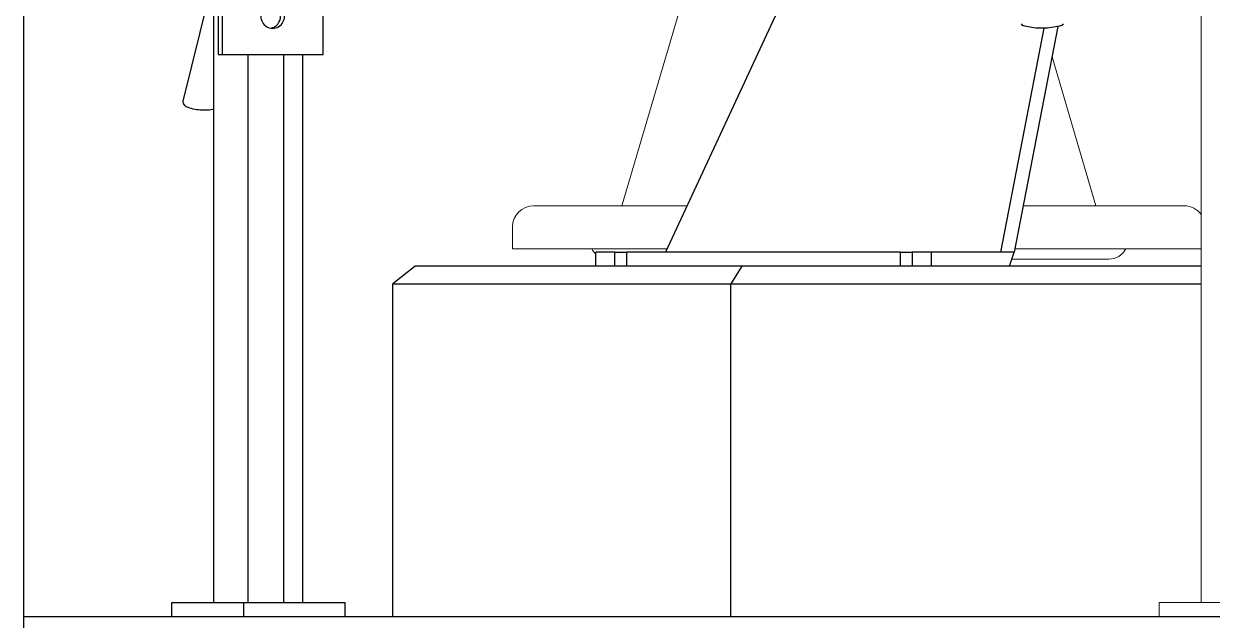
# Model space of a CAD drawing. Header units: millimetres. Extents: x -4172 to 126100, y -2 to 142133.
# Drawn here: x 113979 to 114656, y 42815 to 43156 of the extents above; entities that cross this region are included whole.
import ezdxf

# ---------------------------------------------------------------- set-up
doc = ezdxf.new("R2010")
doc.units = ezdxf.units.MM
doc.header["$LTSCALE"] = 100
doc.layers.add('P_Biomass (BM)', color=150, linetype='Continuous', lineweight=18, true_color=0x007fff)
doc.layers.add('Visible', color=7, linetype='Continuous', lineweight=25)

msp = doc.modelspace()

# ---------------------------------------------------------------- linework, layer by layer
at = {"layer": 'P_Biomass (BM)'}
for p, q in [((114650.13, 42825.58), (114650.13, 43340.43)), ((114370.68, 43225.58), (114319.65, 43052.08)), ((114565.02, 43137.03), (114590.01, 43052.08)), ((114275.05, 43052.08), (114269.33, 43052.08)), ((114275.05, 43052.08), (114276.28, 43052.08)), ((114321.99, 43052.08), (114276.28, 43052.08)), ((114321.99, 43052.08), (114325.35, 43052.08)), ((114356.87, 43052.08), (114325.35, 43052.08)), ((114584.31, 43052.08), (114548.56, 43052.08)), ((114584.31, 43052.08), (114587.66, 43052.08)), ((114633.38, 43052.08), (114587.66, 43052.08)), ((114633.38, 43052.08), (114634.61, 43052.08)), ((114640.33, 43052.08), (114634.61, 43052.08)), ((114257.33, 43027.58), (114257.33, 43040.08)), ((114345.5, 43027.58), (114257.33, 43027.58)), ((114650.13, 43027.58), (114543.82, 43027.58)), ((114597.33, 43021.58), (114542.11, 43021.58)), ((114626.1, 42825.58), (114667.27, 42825.58)), ((114626.1, 42817.58), (114626.1, 42825.58))]:
    msp.add_line(p, q, dxfattribs=at)
for centre, radius, start, end in [((114269.33, 43040.08), 12, 90, 180), ((114640.33, 43040.08), 12, 35.22268, 90), ((114312.33, 43032.58), 11, 207.03569, 226.95412), ((114597.33, 43032.58), 11, 270, 332.96431)]:
    msp.add_arc(centre, radius, start, end, dxfattribs=at)
for points, knots in [([(114276.28, 43052.08), (114276.2, 43052.08), (114276.13, 43052.08), (114275.63, 43052.08), (114275.33, 43052.08), (114275.11, 43052.08), (114275.07, 43052.08), (114275.05, 43052.08)], [-2.1774743, -2.1774743, -2.1774743, -2.1774743, -2.1286878, -2.1286878, -1.8246957, -1.8246957, -1.698103, -1.698103, -1.698103, -1.698103]), ([(114325.35, 43052.08), (114325.07, 43052.08), (114324.79, 43052.08), (114323.82, 43052.08), (114323.2, 43052.08), (114322.41, 43052.08), (114322.2, 43052.08), (114321.99, 43052.08)], [-2.1773625, -2.1773625, -2.1773625, -2.1773625, -2.0762328, -2.0762328, -1.8118997, -1.8118997, -1.6981222, -1.6981222, -1.6981222, -1.6981222]), ([(114587.66, 43052.08), (114587.49, 43052.08), (114587.29, 43052.08), (114586.55, 43052.08), (114585.93, 43052.08), (114584.94, 43052.08), (114584.63, 43052.08), (114584.31, 43052.08)], [-2.1773625, -2.1773625, -2.1773625, -2.1773625, -2.0762328, -2.0762328, -1.8118997, -1.8118997, -1.6981222, -1.6981222, -1.6981222, -1.6981222]), ([(114634.61, 43052.08), (114634.6, 43052.08), (114634.59, 43052.08), (114634.49, 43052.08), (114634.26, 43052.08), (114633.75, 43052.08), (114633.58, 43052.08), (114633.38, 43052.08)], [-2.1774743, -2.1774743, -2.1774743, -2.1774743, -2.1286878, -2.1286878, -1.8246957, -1.8246957, -1.698103, -1.698103, -1.698103, -1.698103])]:
    msp.add_open_spline(points, degree=3, knots=knots, dxfattribs=at)
at = {"layer": 'Visible'}
for p, q in [((113978.57, 42797.58), (113978.57, 44797.58)), ((114429.94, 43209.58), (114344.57, 43025.58)), ((114087.02, 42825.58), (114087.02, 43204.13)), ((114089.48, 43202.52), (114089.48, 43138.33)), ((114091.71, 43201.41), (114091.71, 43138.33)), ((114149.34, 43138.33), (114149.34, 43191.08)), ((114087.02, 43183.25), (114069.34, 43111.79)), ((114568.39, 43154.43), (114543.43, 43025.58)), ((114535.74, 43025.58), (114560.5, 43153.39)), ((114089.48, 43138.33), (114091.71, 43138.33)), ((114091.71, 43138.33), (114149.34, 43138.33)), ((114106.63, 42825.58), (114106.63, 43138.33)), ((114126.92, 42825.58), (114126.92, 43138.33)), ((114137.76, 42825.58), (114137.76, 43138.33)), ((114070.7, 43109.04), (114069.59, 43110.54)), ((114315.64, 43025.58), (114304.82, 43025.58)), ((114304.82, 43017.58), (114304.82, 43025.58)), ((114315.64, 43025.58), (114322.29, 43025.58)), ((114315.64, 43017.58), (114315.64, 43025.58)), ((114322.29, 43025.58), (114322.29, 43017.58)), ((114478.52, 43025.58), (114322.29, 43025.58)), ((114478.52, 43025.58), (114485.16, 43025.58)), ((114478.52, 43017.58), (114478.52, 43025.58)), ((114485.16, 43025.58), (114485.16, 43017.58)), ((114495.99, 43025.58), (114485.16, 43025.58)), ((114495.99, 43025.58), (114495.99, 43017.58)), ((114535.74, 43025.58), (114495.99, 43025.58)), ((114543.43, 43025.58), (114535.74, 43025.58)), ((114540.8, 43017.58), (114543.43, 43025.58)), ((114201.82, 43017.58), (114189.14, 43007.58)), ((114388.06, 43017.58), (114201.82, 43017.58)), ((114388.06, 43017.58), (114381.8, 43007.58)), ((114650.13, 43017.58), (114388.06, 43017.58)), ((114189.14, 43007.58), (114381.8, 43007.58)), ((114189.14, 42817.58), (114189.14, 43007.58)), ((114381.8, 43007.58), (114650.13, 43007.58)), ((114381.8, 42817.58), (114381.8, 43007.58)), ((114062.99, 42825.58), (114104.15, 42825.58)), ((114062.99, 42817.58), (114062.99, 42825.58)), ((114104.15, 42825.58), (114161.79, 42825.58)), ((114104.15, 42817.58), (114104.15, 42825.58)), ((114161.79, 42817.58), (114161.79, 42825.58)), ((113978.57, 42817.58), (117574.34, 42817.58))]:
    msp.add_line(p, q, dxfattribs=at)
for centre, start, end in [((114548.87, 43156.38), 195.54295, 251.94614), ((114570, 43156.38), 285.42568, 344.45705), ((114070.79, 43111.43), 166.10053, 216.59002), ((114071.91, 43109.93), 216.59002, 246.70241)]:
    msp.add_arc(centre, 1.5, start, end, dxfattribs=at)
for centre, start_param, end_param in [((114120.52, 43160.33), 4.712389, 7.853982), ((114118.3, 43160.33), 0.166226, 1.570796)]:
    msp.add_ellipse(centre, major_axis=(0, -7), ratio=0.960543, start_param=start_param, end_param=end_param, dxfattribs=at)
for points, knots in [([(114570.4, 43154.93), (114568.9, 43154.52), (114567.38, 43154.18), (114564.33, 43153.68), (114562.8, 43153.51), (114559.76, 43153.34), (114558.26, 43153.34), (114555.31, 43153.51), (114553.86, 43153.68), (114551.06, 43154.19), (114549.7, 43154.53), (114548.41, 43154.95)], [5.8975334, 5.8975334, 5.8975334, 5.8975334, 6.0517941, 6.0517941, 6.2060549, 6.2060549, 6.3603157, 6.3603157, 6.5145765, 6.5145765, 6.6688372, 6.6688372, 6.6688372, 6.6688372]), ([(114087.02, 43107.1), (114085.86, 43106.88), (114084.7, 43106.73), (114082.1, 43106.55), (114080.66, 43106.54), (114077.85, 43106.76), (114076.47, 43106.97), (114073.81, 43107.61), (114072.53, 43108.03), (114071.31, 43108.55)], [6.0835508, 6.0835508, 6.0835508, 6.0835508, 6.2060549, 6.2060549, 6.3603157, 6.3603157, 6.5145765, 6.5145765, 6.6688372, 6.6688372, 6.6688372, 6.6688372])]:
    msp.add_open_spline(points, degree=3, knots=knots, dxfattribs=at)

doc.saveas('drawing.dxf')
